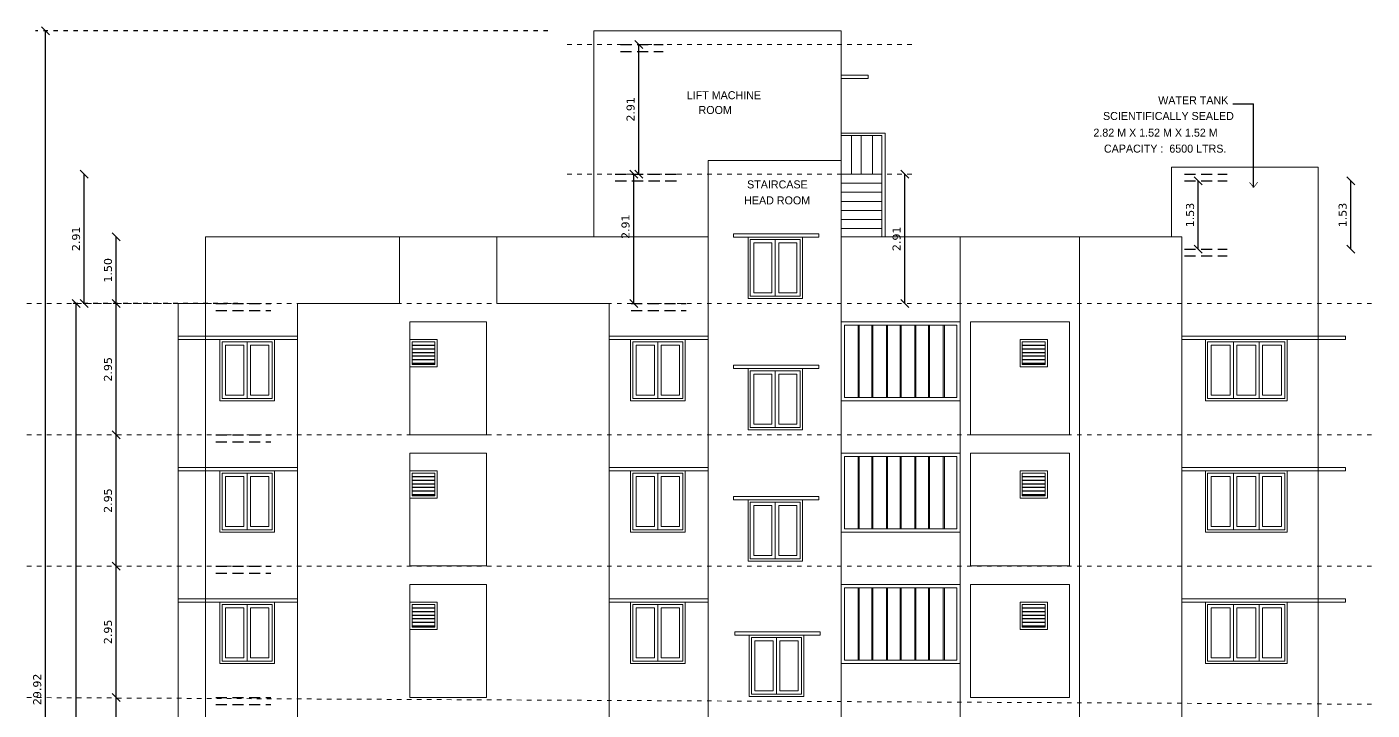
# Model space of a CAD drawing. Header units: metres. Extents: x 609 to 1377, y 679 to 857.
# Drawn here: x 979.62 to 1009.88, y 699.03 to 714.39 of the extents above; entities that cross this region are included whole.
import ezdxf

# ---------------------------------------------------------------- set-up
doc = ezdxf.new("R2010")
doc.units = ezdxf.units.M
doc.header["$MEASUREMENT"] = 0
doc.header["$PDMODE"] = 2
doc.header["$PDSIZE"] = 50
for name, pattern in [('DOT2', [0.125, 0, -0.125]), ('DOTX2', [0.5, 0, -0.5]), ('HIDDEN', [0.375, 0.25, -0.125])]:
    doc.linetypes.add(name, pattern=pattern)
doc.layers.get('0').update_dxf_attribs({"lineweight": 0})
doc.layers.get('Defpoints').update_dxf_attribs({"lineweight": 0})
for name, color, linetype in [('BLK_1_HT_OF_BLDG', 5, 'Continuous'), ('BLK_1_ROOF_WATER_TANK_HT', 235, 'Continuous'), ('BLK_1_STAIR_HEADROOM', 55, 'Continuous'), ('COLUMN', 2, 'Continuous'), ('DOORTEXT', 13, 'Continuous'), ('flr hts', 252, 'HIDDEN'), ('HATCH', 15, 'Continuous')]:
    doc.layers.add(name, color=color, linetype=linetype)
for name, color, linetype, lineweight in [('BLK_1_MUMTY_HT', 83, 'Continuous', 0), ('DOOR', 8, 'Continuous', 0), ('ED', 30, 'Continuous', 0), ('ROOM TEXT', 7, 'Continuous', 0), ('wall', 7, 'Continuous', 0)]:
    doc.layers.add(name, color=color, linetype=linetype, lineweight=lineweight)
doc.styles.get("Standard").update_dxf_attribs({"font": 'verdana.ttf', "height": 0.18})
doc.styles.add('UATEXT', font='GOTHIC.TTF')
doc.dimstyles.new('ED', dxfattribs={"dimscale": 0, "dimtxt": 0.18, "dimasz": 0.18, "dimexe": 0, "dimexo": 0, "dimgap": 0.09, "dimtad": 1, "dimtoh": 1, "dimzin": 3, "dimdsep": 46, "dimtxsty": 'Standard', "dimblk": 'OBLIQUE', "dimcen": 0.09, "dimse1": 1, "dimse2": 1, "dimclrd": 251, "dimclrt": 30, "dimadec": 0, "dimazin": 0, "dimtfac": 1, "dimtmove": 0, "dimatfit": 3, "dimldrblk": 'ARCHTICK', "dimfxl": 1, "dimtolj": 1, "dimtzin": 0, "dimarcsym": 0})
doc.dimstyles.get("Standard").update_dxf_attribs({"dimscale": 0, "dimtxt": 0.18, "dimasz": 0.18, "dimexe": 0.18, "dimexo": 0.0625, "dimgap": 0.09, "dimtad": 1, "dimtoh": 1, "dimzin": 0, "dimdsep": 46, "dimtxsty": 'Standard', "dimblk": 'OBLIQUE', "dimcen": 0.09, "dimse1": 1, "dimse2": 1, "dimadec": 0, "dimazin": 0, "dimtfac": 1, "dimtofl": 0, "dimtmove": 0, "dimatfit": 3, "dimldrblk": 'OBLIQUE', "dimfxl": 1, "dimtolj": 1, "dimtzin": 0, "dimarcsym": 0})

# ---------------------------------------------------------------- blocks, each defined once
blk = doc.blocks.new('_Oblique')
at = {"color": 0, "linetype": 'ByBlock', "lineweight": -2}
blk.add_line((-0.5, -0.5), (0.5, 0.5), dxfattribs=at)
blk = doc.blocks.new('*D33')
at = {"layer": 'Defpoints', "color": 0}
for p in [(981.626, 708.171), (984.361, 708.171), (983.968, 705.218)]:
    blk.add_point(p, dxfattribs=at)
at = {"layer": 'ED', "color": 251, "lineweight": -2}
blk.add_line((981.626, 705.218), (981.626, 708.171), dxfattribs=at)
at = {"layer": 'ED', "color": 251, "lineweight": -2, "xscale": 0.18, "yscale": 0.18, "zscale": 0.18}
for p, rotation in [((981.626, 708.171), 90), ((981.626, 705.218), 270)]:
    blk.add_blockref('_Oblique', p, dxfattribs=dict(at, rotation=rotation))
at = {"layer": 'ED', "color": 30, "insert": (981.442, 706.694), "char_height": 0.18, "attachment_point": 5, "rotation": 90}
blk.add_mtext('\\A1;2.95', dxfattribs=at)
blk = doc.blocks.new('_ArchTick')
at = {"color": 0, "const_width": 0.15}
blk.add_lwpolyline([(-0.5, -0.5), (0.5, 0.5)], dxfattribs=at)
blk = doc.blocks.new('*D34')
at = {"layer": 'Defpoints', "color": 0}
for p in [(981.626, 709.671), (984.361, 709.671), (984.361, 708.171)]:
    blk.add_point(p, dxfattribs=at)
at = {"layer": 'wall', "color": 251, "lineweight": -2}
blk.add_line((981.626, 708.171), (981.626, 709.671), dxfattribs=at)
at = {"layer": 'wall', "color": 251, "lineweight": -2, "xscale": 0.18, "yscale": 0.18, "zscale": 0.18}
for p, rotation in [((981.626, 709.671), 90), ((981.626, 708.171), 270)]:
    blk.add_blockref('_Oblique', p, dxfattribs=dict(at, rotation=rotation))
at = {"layer": 'wall', "color": 30, "insert": (981.442, 708.921), "char_height": 0.18, "attachment_point": 5, "rotation": 90}
blk.add_mtext('\\A1;1.50', dxfattribs=at)
blk = doc.blocks.new('*D35')
at = {"layer": 'Defpoints', "color": 0}
for p in [(980.034, 714.304), (991.337, 714.304), (980.907, 684.388)]:
    blk.add_point(p, dxfattribs=at)
at = {"layer": 'ED', "color": 251, "lineweight": -2}
blk.add_line((980.034, 684.388), (980.034, 714.304), dxfattribs=at)
at = {"layer": 'ED', "color": 251, "lineweight": -2, "xscale": 0.18, "yscale": 0.18, "zscale": 0.18}
for p, rotation in [((980.034, 714.304), 90), ((980.034, 684.388), 270)]:
    blk.add_blockref('_Oblique', p, dxfattribs=dict(at, rotation=rotation))
at = {"layer": 'ED', "color": 30, "insert": (979.85, 699.496), "char_height": 0.18, "attachment_point": 5, "rotation": 90}
blk.add_mtext('\\A1;29.92', dxfattribs=at)
blk = doc.blocks.new('*D36')
at = {"layer": 'Defpoints', "color": 0}
for p in [(993.268, 711.084), (993.785, 711.084), (993.818, 708.171)]:
    blk.add_point(p, dxfattribs=at)
at = {"layer": 'ED', "color": 251, "lineweight": -2}
blk.add_line((993.268, 708.171), (993.268, 711.084), dxfattribs=at)
at = {"layer": 'ED', "color": 251, "lineweight": -2, "xscale": 0.18, "yscale": 0.18, "zscale": 0.18}
for p, rotation in [((993.268, 711.084), 90), ((993.268, 708.171), 270)]:
    blk.add_blockref('_Oblique', p, dxfattribs=dict(at, rotation=rotation))
at = {"layer": 'ED', "color": 30, "insert": (993.084, 709.901), "char_height": 0.18, "attachment_point": 5, "rotation": 90}
blk.add_mtext('\\A1;2.91', dxfattribs=at)
blk = doc.blocks.new('*D100')
at = {"layer": 'Defpoints', "color": 0}
for p in [(1005.967, 710.931), (1006.003, 710.931), (1006.003, 709.398)]:
    blk.add_point(p, dxfattribs=at)
at = {"layer": 'ED', "color": 251, "lineweight": -2}
blk.add_line((1005.967, 709.398), (1005.967, 710.931), dxfattribs=at)
at = {"layer": 'ED', "color": 251, "lineweight": -2, "xscale": 0.18, "yscale": 0.18, "zscale": 0.18}
for p, rotation in [((1005.967, 710.931), 90), ((1005.967, 709.398), 270)]:
    blk.add_blockref('_Oblique', p, dxfattribs=dict(at, rotation=rotation))
at = {"layer": 'ED', "color": 30, "insert": (1005.783, 710.164), "char_height": 0.18, "attachment_point": 5, "rotation": 90}
blk.add_mtext('\\A1;1.53', dxfattribs=at)
blk = doc.blocks.new('*D101')
at = {"layer": 'Defpoints', "color": 0}
for p in [(993.381, 713.998), (993.587, 713.998), (993.587, 711.084)]:
    blk.add_point(p, dxfattribs=at)
at = {"layer": 'ED', "color": 251, "lineweight": -2}
blk.add_line((993.381, 711.084), (993.381, 713.998), dxfattribs=at)
at = {"layer": 'ED', "color": 251, "lineweight": -2, "xscale": 0.18, "yscale": 0.18, "zscale": 0.18}
for p, rotation in [((993.381, 713.998), 90), ((993.381, 711.084), 270)]:
    blk.add_blockref('_Oblique', p, dxfattribs=dict(at, rotation=rotation))
at = {"layer": 'ED', "color": 30, "insert": (993.198, 712.541), "char_height": 0.18, "attachment_point": 5, "rotation": 90}
blk.add_mtext('\\A1;2.91', dxfattribs=at)
blk = doc.blocks.new('*D118')
at = {"layer": 'BLK_1_STAIR_HEADROOM', "color": 0, "lineweight": -2}
blk.add_line((999.366, 708.171), (999.366, 711.084), dxfattribs=at)
at = {"layer": 'Defpoints', "color": 0}
for p in [(994.323, 711.084), (999.366, 711.084), (994.446, 708.171)]:
    blk.add_point(p, dxfattribs=at)
at = {"layer": 'BLK_1_STAIR_HEADROOM', "color": 0, "lineweight": -2, "xscale": 0.18, "yscale": 0.18, "zscale": 0.18}
for p, rotation in [((999.366, 711.084), 90), ((999.366, 708.171), 270)]:
    blk.add_blockref('_Oblique', p, dxfattribs=dict(at, rotation=rotation))
at = {"layer": 'BLK_1_STAIR_HEADROOM', "color": 0, "insert": (999.182, 709.628), "char_height": 0.18, "attachment_point": 5, "rotation": 90}
blk.add_mtext('\\A1;2.91', dxfattribs=at)
blk = doc.blocks.new('*D124')
at = {"layer": 'BLK_1_HT_OF_BLDG', "color": 0, "lineweight": -2}
blk.add_line((980.723, 684.388), (980.723, 708.171), dxfattribs=at)
at = {"layer": 'Defpoints', "color": 0}
for p in [(980.723, 708.171), (983.632, 708.171), (983.632, 684.388)]:
    blk.add_point(p, dxfattribs=at)
at = {"layer": 'BLK_1_HT_OF_BLDG', "color": 0, "lineweight": -2, "xscale": 0.18, "yscale": 0.18, "zscale": 0.18}
for p, rotation in [((980.723, 708.171), 90), ((980.723, 684.388), 270)]:
    blk.add_blockref('_Oblique', p, dxfattribs=dict(at, rotation=rotation))
at = {"layer": 'BLK_1_HT_OF_BLDG', "color": 0, "insert": (980.539, 696.479), "char_height": 0.18, "attachment_point": 5, "rotation": 90}
blk.add_mtext('\\A1;23.78', dxfattribs=at)
blk = doc.blocks.new('*D148')
at = {"layer": 'BLK_1_MUMTY_HT', "color": 0, "lineweight": -2}
blk.add_line((980.907, 708.171), (980.907, 711.084), dxfattribs=at)
at = {"layer": 'Defpoints', "color": 0}
for p in [(980.907, 711.084), (994.941, 711.084), (983.019, 708.171)]:
    blk.add_point(p, dxfattribs=at)
at = {"layer": 'BLK_1_MUMTY_HT', "color": 0, "lineweight": -2, "xscale": 0.18, "yscale": 0.18, "zscale": 0.18}
for p, rotation in [((980.907, 711.084), 90), ((980.907, 708.171), 270)]:
    blk.add_blockref('_Oblique', p, dxfattribs=dict(at, rotation=rotation))
at = {"layer": 'BLK_1_MUMTY_HT', "color": 0, "insert": (980.724, 709.628), "char_height": 0.18, "attachment_point": 5, "rotation": 90}
blk.add_mtext('\\A1;2.91', dxfattribs=at)
blk = doc.blocks.new('*D149')
at = {"layer": 'BLK_1_ROOF_WATER_TANK_HT', "color": 0, "lineweight": -2}
blk.add_line((1009.399, 709.398), (1009.399, 710.931), dxfattribs=at)
at = {"layer": 'Defpoints', "color": 0}
for p in [(1006.618, 710.931), (1009.399, 710.931), (1006.618, 709.398)]:
    blk.add_point(p, dxfattribs=at)
at = {"layer": 'BLK_1_ROOF_WATER_TANK_HT', "color": 0, "lineweight": -2, "xscale": 0.18, "yscale": 0.18, "zscale": 0.18}
for p, rotation in [((1009.399, 710.931), 90), ((1009.399, 709.398), 270)]:
    blk.add_blockref('_Oblique', p, dxfattribs=dict(at, rotation=rotation))
at = {"layer": 'BLK_1_ROOF_WATER_TANK_HT', "color": 0, "insert": (1009.216, 710.164), "char_height": 0.18, "attachment_point": 5, "rotation": 90}
blk.add_mtext('\\A1;1.53', dxfattribs=at)
blk = doc.blocks.new('*D285')
at = {"layer": 'Defpoints', "color": 0}
for p in [(981.626, 699.311), (983.019, 699.311), (982.789, 696.358)]:
    blk.add_point(p, dxfattribs=at)
at = {"layer": 'ED', "color": 251, "lineweight": -2}
blk.add_line((981.626, 696.358), (981.626, 699.311), dxfattribs=at)
at = {"layer": 'ED', "color": 251, "lineweight": -2, "xscale": 0.18, "yscale": 0.18, "zscale": 0.18}
for p, rotation in [((981.626, 699.311), 90), ((981.626, 696.358), 270)]:
    blk.add_blockref('_Oblique', p, dxfattribs=dict(at, rotation=rotation))
at = {"layer": 'ED', "color": 30, "insert": (981.442, 697.834), "char_height": 0.18, "attachment_point": 5, "rotation": 90}
blk.add_mtext('\\A1;2.95', dxfattribs=at)
blk = doc.blocks.new('*D286')
at = {"layer": 'Defpoints', "color": 0}
for p in [(981.626, 702.264), (983.019, 702.264), (983.019, 699.311)]:
    blk.add_point(p, dxfattribs=at)
at = {"layer": 'ED', "color": 251, "lineweight": -2}
blk.add_line((981.626, 699.311), (981.626, 702.264), dxfattribs=at)
at = {"layer": 'ED', "color": 251, "lineweight": -2, "xscale": 0.18, "yscale": 0.18, "zscale": 0.18}
for p, rotation in [((981.626, 702.264), 90), ((981.626, 699.311), 270)]:
    blk.add_blockref('_Oblique', p, dxfattribs=dict(at, rotation=rotation))
at = {"layer": 'ED', "color": 30, "insert": (981.442, 700.788), "char_height": 0.18, "attachment_point": 5, "rotation": 90}
blk.add_mtext('\\A1;2.95', dxfattribs=at)
blk = doc.blocks.new('*D287')
at = {"layer": 'Defpoints', "color": 0}
for p in [(981.626, 705.218), (983.019, 705.218), (983.019, 702.264)]:
    blk.add_point(p, dxfattribs=at)
at = {"layer": 'ED', "color": 251, "lineweight": -2}
blk.add_line((981.626, 702.264), (981.626, 705.218), dxfattribs=at)
at = {"layer": 'ED', "color": 251, "lineweight": -2, "xscale": 0.18, "yscale": 0.18, "zscale": 0.18}
for p, rotation in [((981.626, 705.218), 90), ((981.626, 702.264), 270)]:
    blk.add_blockref('_Oblique', p, dxfattribs=dict(at, rotation=rotation))
at = {"layer": 'ED', "color": 30, "insert": (981.442, 703.741), "char_height": 0.18, "attachment_point": 5, "rotation": 90}
blk.add_mtext('\\A1;2.95', dxfattribs=at)

msp = doc.modelspace()

# ---------------------------------------------------------------- hatches: boundary and pattern name
at = {"layer": 'HATCH'}
h = msp.add_hatch(dxfattribs=at)
h.set_pattern_fill('ANSI31', color=256, scale=0.638889, angle=135, style=0)
h.set_pattern_definition([(180, (1221.3086, 1156.53252), (0, -0.079861111), [])])
h.paths.add_polyline_path([(988.794, 707.313), (988.283, 707.313), (988.283, 706.802), (988.794, 706.802)])
h = msp.add_hatch(dxfattribs=at)
h.set_pattern_fill('ANSI31', color=256, scale=0.638889, angle=135, style=0)
h.set_pattern_definition([(180, (1235.03472, 1156.53252), (0, -0.079861111), [])])
h.paths.add_polyline_path([(1002.521, 707.313), (1002.009, 707.313), (1002.009, 706.802), (1002.521, 706.802)])
h = msp.add_hatch(dxfattribs=at)
h.set_pattern_fill('ANSI31', color=256, scale=0.638889, angle=135, style=0)
h.set_pattern_definition([(180, (1221.3086, 1153.57918), (0, -0.079861111), [])])
h.paths.add_polyline_path([(988.794, 704.36), (988.283, 704.36), (988.283, 703.849), (988.794, 703.849)])
h = msp.add_hatch(dxfattribs=at)
h.set_pattern_fill('ANSI31', color=256, scale=0.638889, angle=135, style=0)
h.set_pattern_definition([(180, (1235.03472, 1153.57918), (0, -0.079861111), [])])
h.paths.add_polyline_path([(1002.521, 704.36), (1002.009, 704.36), (1002.009, 703.849), (1002.521, 703.849)])
h = msp.add_hatch(dxfattribs=at)
h.set_pattern_fill('ANSI31', color=256, scale=0.638889, angle=135, style=0)
h.set_pattern_definition([(180, (1221.3086, 1150.62585), (0, -0.079861111), [])])
h.paths.add_polyline_path([(988.794, 701.407), (988.283, 701.407), (988.283, 700.895), (988.794, 700.895)])
h = msp.add_hatch(dxfattribs=at)
h.set_pattern_fill('ANSI31', color=256, scale=0.638889, angle=135, style=0)
h.set_pattern_definition([(180, (1235.03472, 1150.62585), (0, -0.079861111), [])])
h.paths.add_polyline_path([(1002.521, 701.407), (1002.009, 701.407), (1002.009, 700.895), (1002.521, 700.895)])

# ---------------------------------------------------------------- linework, layer by layer
at = {"color": 251, "linetype": 'DOT2'}
for p, q in [((991.772, 713.998), (999.527, 713.998)), ((991.772, 711.084), (999.527, 711.084)), ((979.617, 708.171), (1009.877, 708.171)), ((979.617, 705.218), (1009.877, 705.218)), ((979.617, 702.264), (1009.877, 702.264)), ((979.617, 699.311), (1009.877, 699.161))]:
    msp.add_line(p, q, dxfattribs=at)
at = {"layer": 'COLUMN', "linetype": 'HIDDEN'}
for p, q in [((992.968, 713.998), (993.93, 713.998)), ((992.968, 713.844), (993.93, 713.844)), ((992.852, 711.084), (994.323, 711.084)), ((992.852, 710.931), (994.323, 710.931)), ((1005.655, 711.084), (1006.618, 711.084)), ((1005.655, 710.931), (1006.618, 710.931)), ((1005.655, 709.398), (1006.618, 709.398)), ((1005.655, 709.244), (1006.618, 709.244)), ((983.867, 708.171), (985.105, 708.171)), ((993.208, 708.171), (994.446, 708.171)), ((983.867, 708.018), (985.105, 708.018)), ((993.208, 708.018), (994.446, 708.018)), ((983.867, 705.218), (985.105, 705.218)), ((983.867, 705.064), (985.105, 705.064)), ((983.867, 702.264), (985.105, 702.264)), ((983.867, 702.111), (985.105, 702.111)), ((983.867, 699.311), (985.105, 699.311)), ((983.867, 699.158), (985.105, 699.158))]:
    msp.add_line(p, q, dxfattribs=at)
at = {"layer": 'DOOR', "linetype": 'Continuous'}
for p, q in [((997.931, 712.004), (998.927, 712.004)), ((997.931, 711.953), (998.851, 711.953)), ((998.164, 711.953), (998.164, 711.084)), ((998.383, 711.953), (998.383, 711.084)), ((998.636, 711.953), (998.636, 711.084)), ((998.851, 709.671), (998.851, 711.953)), ((998.927, 709.671), (998.927, 712.004)), ((997.931, 711.084), (998.851, 711.084)), ((997.931, 710.88), (998.851, 710.88)), ((997.931, 710.675), (998.851, 710.675)), ((997.931, 710.471), (998.851, 710.471)), ((997.931, 710.267), (998.851, 710.267)), ((997.931, 710.062), (998.851, 710.062)), ((990.187, 709.671), (994.941, 709.671)), ((997.065, 709.666), (995.839, 709.666)), ((995.839, 709.666), (995.839, 708.286)), ((997.014, 709.615), (995.89, 709.615)), ((995.89, 709.615), (995.89, 708.337)), ((996.452, 709.615), (996.452, 708.337)), ((997.014, 708.337), (997.014, 709.615)), ((997.065, 708.286), (997.065, 709.666)), ((997.931, 709.858), (998.851, 709.858)), ((1000.614, 709.671), (997.931, 709.671)), ((1003.297, 709.671), (1005.597, 709.671)), ((983.632, 708.171), (983.019, 708.171)), ((995.839, 708.286), (997.065, 708.286)), ((995.89, 708.337), (997.014, 708.337)), ((1000.614, 707.761), (997.931, 707.761)), ((998.007, 707.684), (1000.537, 707.684)), ((998.007, 706.061), (998.007, 707.684)), ((998.314, 707.684), (998.314, 706.061)), ((998.339, 707.684), (998.339, 706.061)), ((998.621, 706.061), (998.621, 707.684)), ((998.646, 706.061), (998.646, 707.684)), ((998.953, 707.684), (998.953, 706.061)), ((998.978, 707.684), (998.978, 706.061)), ((999.259, 706.061), (999.259, 707.684)), ((999.285, 706.061), (999.285, 707.684)), ((999.592, 707.684), (999.592, 706.061)), ((999.617, 707.684), (999.617, 706.061)), ((999.898, 706.061), (999.898, 707.684)), ((999.924, 706.061), (999.924, 707.684)), ((1000.231, 707.684), (1000.231, 706.061)), ((1000.256, 707.684), (1000.256, 706.061)), ((1000.537, 707.684), (1000.537, 706.061)), ((985.185, 707.364), (983.958, 707.364)), ((983.958, 707.364), (983.958, 705.984)), ((985.134, 707.313), (984.009, 707.313)), ((984.009, 707.313), (984.009, 706.035)), ((984.571, 707.313), (984.571, 706.035)), ((985.134, 706.035), (985.134, 707.313)), ((985.185, 705.984), (985.185, 707.364)), ((994.423, 707.364), (993.196, 707.364)), ((993.196, 707.364), (993.196, 705.984)), ((994.372, 707.313), (993.247, 707.313)), ((993.247, 707.313), (993.247, 706.035)), ((993.81, 707.313), (993.81, 706.035)), ((994.372, 706.035), (994.372, 707.313)), ((994.423, 705.984), (994.423, 707.364)), ((1007.967, 707.364), (1006.127, 707.364)), ((1006.127, 707.364), (1006.127, 705.984)), ((1007.916, 707.313), (1006.178, 707.313)), ((1006.178, 707.313), (1006.178, 706.035)), ((1006.758, 707.313), (1006.758, 706.035)), ((1007.337, 707.313), (1007.337, 706.035)), ((1007.916, 706.035), (1007.916, 707.313)), ((1007.967, 705.984), (1007.967, 707.364)), ((997.065, 706.713), (995.839, 706.713)), ((995.839, 706.713), (995.839, 705.333)), ((997.014, 706.662), (995.89, 706.662)), ((995.89, 706.662), (995.89, 705.384)), ((996.452, 706.662), (996.452, 705.384)), ((997.014, 705.384), (997.014, 706.662)), ((997.065, 705.333), (997.065, 706.713)), ((983.958, 705.984), (985.185, 705.984)), ((984.009, 706.035), (985.134, 706.035)), ((993.196, 705.984), (994.423, 705.984)), ((993.247, 706.035), (994.372, 706.035)), ((1000.614, 705.984), (997.931, 705.984)), ((1000.537, 706.061), (998.007, 706.061)), ((1006.127, 705.984), (1007.967, 705.984)), ((1006.178, 706.035), (1007.916, 706.035)), ((995.89, 705.384), (997.014, 705.384)), ((995.839, 705.333), (997.065, 705.333)), ((1000.614, 704.808), (997.931, 704.808)), ((1000.614, 704.808), (997.931, 704.808)), ((998.007, 704.731), (1000.537, 704.731)), ((998.007, 703.108), (998.007, 704.731)), ((998.314, 704.731), (998.314, 703.108)), ((998.339, 704.731), (998.339, 703.108)), ((998.621, 703.108), (998.621, 704.731)), ((998.646, 703.108), (998.646, 704.731)), ((998.953, 704.731), (998.953, 703.108)), ((998.978, 704.731), (998.978, 703.108)), ((999.259, 703.108), (999.259, 704.731)), ((999.285, 703.108), (999.285, 704.731)), ((999.592, 704.731), (999.592, 703.108)), ((999.617, 704.731), (999.617, 703.108)), ((999.898, 703.108), (999.898, 704.731)), ((999.924, 703.108), (999.924, 704.731)), ((1000.231, 704.731), (1000.231, 703.108)), ((1000.256, 704.731), (1000.256, 703.108)), ((1000.537, 704.731), (1000.537, 703.108)), ((985.185, 704.411), (983.958, 704.411)), ((983.958, 704.411), (983.958, 703.031)), ((985.134, 704.36), (984.009, 704.36)), ((984.009, 704.36), (984.009, 703.082)), ((984.571, 704.36), (984.571, 703.082)), ((985.134, 703.082), (985.134, 704.36)), ((985.185, 703.031), (985.185, 704.411)), ((994.423, 704.411), (993.196, 704.411)), ((993.196, 704.411), (993.196, 703.031)), ((994.372, 704.36), (993.247, 704.36)), ((993.247, 704.36), (993.247, 703.082)), ((993.81, 704.36), (993.81, 703.082)), ((994.372, 703.082), (994.372, 704.36)), ((994.423, 703.031), (994.423, 704.411)), ((1007.967, 704.411), (1006.127, 704.411)), ((1006.127, 704.411), (1006.127, 703.031)), ((1007.916, 704.36), (1006.178, 704.36)), ((1006.178, 704.36), (1006.178, 703.082)), ((1006.758, 704.36), (1006.758, 703.082)), ((1007.337, 704.36), (1007.337, 703.082)), ((1007.916, 703.082), (1007.916, 704.36)), ((1007.967, 703.031), (1007.967, 704.411)), ((997.065, 703.759), (995.839, 703.759)), ((995.839, 703.759), (995.839, 702.379)), ((997.014, 703.708), (995.89, 703.708)), ((995.89, 703.708), (995.89, 702.43)), ((996.452, 703.708), (996.452, 702.43)), ((997.014, 702.43), (997.014, 703.708)), ((997.065, 702.379), (997.065, 703.759)), ((983.958, 703.031), (985.185, 703.031)), ((984.009, 703.082), (985.134, 703.082)), ((993.196, 703.031), (994.423, 703.031)), ((993.247, 703.082), (994.372, 703.082)), ((1000.614, 703.031), (997.931, 703.031)), ((1000.537, 703.108), (998.007, 703.108)), ((1006.127, 703.031), (1007.967, 703.031)), ((1006.178, 703.082), (1007.916, 703.082)), ((995.839, 702.379), (997.065, 702.379)), ((995.89, 702.43), (997.014, 702.43)), ((1000.614, 701.854), (997.931, 701.854)), ((1000.614, 701.854), (997.931, 701.854)), ((998.007, 701.778), (1000.537, 701.778)), ((998.007, 700.154), (998.007, 701.778)), ((998.314, 701.778), (998.314, 700.154)), ((998.339, 701.778), (998.339, 700.154)), ((998.621, 700.154), (998.621, 701.778)), ((998.646, 700.154), (998.646, 701.778)), ((998.953, 701.778), (998.953, 700.154)), ((998.978, 701.778), (998.978, 700.154)), ((999.259, 700.154), (999.259, 701.778)), ((999.285, 700.154), (999.285, 701.778)), ((999.592, 701.778), (999.592, 700.154)), ((999.617, 701.778), (999.617, 700.154)), ((999.898, 700.154), (999.898, 701.778)), ((999.924, 700.154), (999.924, 701.778)), ((1000.231, 701.778), (1000.231, 700.154)), ((1000.256, 701.778), (1000.256, 700.154)), ((1000.537, 701.778), (1000.537, 700.154)), ((985.185, 701.458), (983.958, 701.458)), ((983.958, 701.458), (983.958, 700.078)), ((985.185, 700.078), (985.185, 701.458)), ((994.423, 701.458), (993.196, 701.458)), ((993.196, 701.458), (993.196, 700.078)), ((994.423, 700.078), (994.423, 701.458)), ((1007.967, 701.458), (1006.127, 701.458)), ((1006.127, 701.458), (1006.127, 700.078)), ((1007.967, 700.078), (1007.967, 701.458)), ((985.134, 701.407), (984.009, 701.407)), ((984.009, 701.407), (984.009, 700.129)), ((984.571, 701.407), (984.571, 700.129)), ((985.134, 700.129), (985.134, 701.407)), ((994.372, 701.407), (993.247, 701.407)), ((993.247, 701.407), (993.247, 700.129)), ((993.81, 701.407), (993.81, 700.129)), ((994.372, 700.129), (994.372, 701.407)), ((1007.916, 701.407), (1006.178, 701.407)), ((1006.178, 701.407), (1006.178, 700.129)), ((1006.758, 701.407), (1006.758, 700.129)), ((1007.337, 701.407), (1007.337, 700.129)), ((1007.916, 700.129), (1007.916, 701.407)), ((997.094, 700.715), (995.868, 700.715)), ((995.868, 700.715), (995.868, 699.335)), ((997.043, 700.664), (995.919, 700.664)), ((995.919, 700.664), (995.919, 699.386)), ((996.481, 700.664), (996.481, 699.386)), ((997.043, 699.386), (997.043, 700.664)), ((997.094, 699.335), (997.094, 700.715)), ((983.958, 700.078), (985.185, 700.078)), ((984.009, 700.129), (985.134, 700.129)), ((993.196, 700.078), (994.423, 700.078)), ((993.247, 700.129), (994.372, 700.129)), ((1000.614, 700.078), (997.931, 700.078)), ((1000.537, 700.154), (998.007, 700.154)), ((1006.127, 700.078), (1007.967, 700.078)), ((1006.178, 700.129), (1007.916, 700.129)), ((995.868, 699.335), (997.094, 699.335)), ((995.919, 699.386), (997.043, 699.386))]:
    msp.add_line(p, q, dxfattribs=at)
for points in [[(995.513, 709.666), (997.43, 709.666), (997.43, 709.743), (995.513, 709.743)], [(995.967, 708.414), (996.375, 708.414), (996.375, 709.538), (995.967, 709.538)], [(996.938, 708.414), (996.529, 708.414), (996.529, 709.538), (996.938, 709.538)], [(983.019, 707.364), (985.702, 707.364), (985.702, 707.441), (983.019, 707.441)], [(984.086, 706.112), (984.495, 706.112), (984.495, 707.237), (984.086, 707.237)], [(985.057, 706.112), (984.648, 706.112), (984.648, 707.237), (985.057, 707.237)], [(988.232, 706.751), (988.846, 706.751), (988.846, 707.364), (988.232, 707.364)], [(988.283, 706.802), (988.794, 706.802), (988.794, 707.313), (988.283, 707.313)], [(992.717, 707.364), (994.941, 707.364), (994.941, 707.441), (992.717, 707.441)], [(993.324, 706.112), (993.733, 706.112), (993.733, 707.237), (993.324, 707.237)], [(994.295, 706.112), (993.886, 706.112), (993.886, 707.237), (994.295, 707.237)], [(1001.958, 706.751), (1002.572, 706.751), (1002.572, 707.364), (1001.958, 707.364)], [(1002.009, 706.802), (1002.521, 706.802), (1002.521, 707.313), (1002.009, 707.313)], [(1005.597, 707.364), (1009.277, 707.364), (1009.277, 707.441), (1005.597, 707.441)], [(1006.255, 706.112), (1006.681, 706.112), (1006.681, 707.237), (1006.255, 707.237)], [(1006.834, 706.112), (1007.26, 706.112), (1007.26, 707.237), (1006.834, 707.237)], [(1007.414, 706.112), (1007.84, 706.112), (1007.84, 707.237), (1007.414, 707.237)], [(995.513, 706.713), (997.43, 706.713), (997.43, 706.789), (995.513, 706.789)], [(995.967, 705.46), (996.375, 705.46), (996.375, 706.585), (995.967, 706.585)], [(996.938, 705.46), (996.529, 705.46), (996.529, 706.585), (996.938, 706.585)], [(983.019, 704.411), (985.702, 704.411), (985.702, 704.488), (983.019, 704.488)], [(992.717, 704.411), (994.941, 704.411), (994.941, 704.488), (992.717, 704.488)], [(1005.597, 704.411), (1009.277, 704.411), (1009.277, 704.488), (1005.597, 704.488)], [(984.086, 703.159), (984.495, 703.159), (984.495, 704.283), (984.086, 704.283)], [(985.057, 703.159), (984.648, 703.159), (984.648, 704.283), (985.057, 704.283)], [(988.232, 703.798), (988.846, 703.798), (988.846, 704.411), (988.232, 704.411)], [(988.283, 703.849), (988.794, 703.849), (988.794, 704.36), (988.283, 704.36)], [(993.324, 703.159), (993.733, 703.159), (993.733, 704.283), (993.324, 704.283)], [(994.295, 703.159), (993.886, 703.159), (993.886, 704.283), (994.295, 704.283)], [(1001.958, 703.798), (1002.572, 703.798), (1002.572, 704.411), (1001.958, 704.411)], [(1002.009, 703.849), (1002.521, 703.849), (1002.521, 704.36), (1002.009, 704.36)], [(1006.255, 703.159), (1006.681, 703.159), (1006.681, 704.283), (1006.255, 704.283)], [(1006.834, 703.159), (1007.26, 703.159), (1007.26, 704.283), (1006.834, 704.283)], [(1007.414, 703.159), (1007.84, 703.159), (1007.84, 704.283), (1007.414, 704.283)], [(995.513, 703.759), (997.43, 703.759), (997.43, 703.836), (995.513, 703.836)], [(995.967, 702.507), (996.375, 702.507), (996.375, 703.632), (995.967, 703.632)], [(996.938, 702.507), (996.529, 702.507), (996.529, 703.632), (996.938, 703.632)], [(983.019, 701.458), (985.702, 701.458), (985.702, 701.534), (983.019, 701.534)], [(988.232, 700.844), (988.846, 700.844), (988.846, 701.458), (988.232, 701.458)], [(992.717, 701.458), (994.941, 701.458), (994.941, 701.534), (992.717, 701.534)], [(1001.958, 700.844), (1002.572, 700.844), (1002.572, 701.458), (1001.958, 701.458)], [(1005.597, 701.458), (1009.277, 701.458), (1009.277, 701.534), (1005.597, 701.534)], [(984.086, 700.205), (984.495, 700.205), (984.495, 701.33), (984.086, 701.33)], [(985.057, 700.205), (984.648, 700.205), (984.648, 701.33), (985.057, 701.33)], [(988.283, 700.895), (988.794, 700.895), (988.794, 701.407), (988.283, 701.407)], [(993.324, 700.205), (993.733, 700.205), (993.733, 701.33), (993.324, 701.33)], [(994.295, 700.205), (993.886, 700.205), (993.886, 701.33), (994.295, 701.33)], [(1002.009, 700.895), (1002.521, 700.895), (1002.521, 701.407), (1002.009, 701.407)], [(1006.255, 700.205), (1006.681, 700.205), (1006.681, 701.33), (1006.255, 701.33)], [(1006.834, 700.205), (1007.26, 700.205), (1007.26, 701.33), (1006.834, 701.33)], [(1007.414, 700.205), (1007.84, 700.205), (1007.84, 701.33), (1007.414, 701.33)], [(995.542, 700.715), (997.458, 700.715), (997.458, 700.792), (995.542, 700.792)], [(995.995, 699.463), (996.404, 699.463), (996.404, 700.587), (995.995, 700.587)], [(996.966, 699.463), (996.558, 699.463), (996.558, 700.587), (996.966, 700.587)]]:
    msp.add_lwpolyline(points, close=True, dxfattribs=at)
at = {"layer": 'DOORTEXT', "linetype": 'Continuous'}
msp.add_line((1006.747, 712.665), (1007.212, 712.665), dxfattribs=at)
msp.add_lwpolyline([(1007.212, 710.784), (1007.212, 710.784), (1007.212, 712.665)], dxfattribs=at)
at = {"layer": 'DOORTEXT', "linetype": 'Continuous', "const_width": 0.015}
msp.add_lwpolyline([(1007.119, 710.902), (1007.212, 710.784), (1007.305, 710.902)], dxfattribs=at)
at = {"layer": 'ED'}
for p, q in [((992.372, 709.671), (992.372, 714.304)), ((992.372, 714.304), (997.931, 714.304)), ((997.931, 711.391), (997.931, 714.304))]:
    msp.add_line(p, q, dxfattribs=at)
msp.add_lwpolyline([(997.931, 713.231), (998.544, 713.231), (998.544, 713.308), (997.931, 713.308)], close=True, dxfattribs=at)
at = {"layer": 'flr hts', "linetype": 'DOTX2', "ltscale": 0.25}
for p, q in [((991.337, 714.304), (979.812, 714.304)), ((984.361, 708.171), (980.581, 708.171))]:
    msp.add_line(p, q, dxfattribs=at)
at = {"layer": 'wall', "color": 1}
for p, q in [((994.941, 686.424), (994.941, 711.391)), ((994.941, 711.391), (997.931, 711.391)), ((997.931, 686.424), (997.931, 711.391)), ((1005.367, 711.238), (1008.664, 711.238)), ((1005.367, 709.671), (1005.367, 711.238)), ((1008.664, 698.581), (1008.664, 711.238)), ((983.632, 698.581), (983.632, 709.671)), ((983.632, 709.671), (988.002, 709.671)), ((988.002, 708.171), (988.002, 709.671)), ((988.002, 709.671), (990.187, 709.671)), ((990.187, 708.171), (990.187, 709.671)), ((1000.614, 687.038), (1000.614, 709.671)), ((1000.614, 709.671), (1003.297, 709.671)), ((1003.297, 687.038), (1003.297, 709.671)), ((1005.597, 687.038), (1005.597, 709.671)), ((983.019, 687.038), (983.019, 708.171)), ((985.702, 687.038), (985.702, 708.171)), ((985.702, 708.171), (988.002, 708.171)), ((990.187, 708.171), (992.717, 708.171)), ((992.717, 687.038), (992.717, 708.171))]:
    msp.add_line(p, q, dxfattribs=at)
for points in [[(988.232, 705.223), (989.957, 705.223), (989.957, 707.761), (988.232, 707.761)], [(1000.844, 705.223), (1003.067, 705.223), (1003.067, 707.761), (1000.844, 707.761)], [(988.232, 702.27), (989.957, 702.27), (989.957, 704.808), (988.232, 704.808)], [(1000.844, 702.27), (1003.067, 702.27), (1003.067, 704.808), (1000.844, 704.808)], [(988.232, 699.316), (989.957, 699.316), (989.957, 701.854), (988.232, 701.854)], [(1000.844, 699.316), (1003.067, 699.316), (1003.067, 701.854), (1000.844, 701.854)]]:
    msp.add_lwpolyline(points, close=True, dxfattribs=at)

# ---------------------------------------------------------------- texts
at = {"layer": 'ROOM TEXT', "style": 'UATEXT'}
for s, p in [('LIFT MACHINE', (994.461, 712.768)), ('WATER TANK', (1005.066, 712.653)), ('ROOM', (994.726, 712.436)), ('SCIENTIFICALLY SEALED ', (1003.824, 712.301)), ('2.82 M X 1.52 M X 1.52 M ', (1003.608, 711.926)), ('CAPACITY :  6500 LTRS.', (1003.845, 711.567)), ('STAIRCASE', (995.818, 710.762)), ('HEAD ROOM', (995.752, 710.403))]:
    msp.add_text(s, height=0.18, dxfattribs=at).set_placement(p)

# ---------------------------------------------------------------- dimensions: what is measured, and where the dimension line sits
at = {"layer": 'BLK_1_HT_OF_BLDG'}
dim = msp.add_linear_dim(base=(980.723, 708.171), p1=(983.632, 684.388), p2=(983.632, 708.171), angle=90, dimstyle='Standard', override={"dimscale": 1}, dxfattribs=at)
dim.commit()
dim.dimension.update_dxf_attribs({"geometry": '*D124', "text_midpoint": (980.723, 696.479), "dimtype": 160})
at = {"layer": 'BLK_1_MUMTY_HT'}
dim = msp.add_linear_dim(base=(980.907, 711.084), p1=(983.019, 708.171), p2=(994.941, 711.084), angle=90, dimstyle='Standard', override={"dimscale": 1}, dxfattribs=at)
dim.commit()
dim.dimension.update_dxf_attribs({"geometry": '*D148', "text_midpoint": (980.724, 709.628)})
at = {"layer": 'BLK_1_ROOF_WATER_TANK_HT'}
dim = msp.add_linear_dim(base=(1009.399, 710.931), p1=(1006.618, 709.398), p2=(1006.618, 710.931), angle=90, dimstyle='Standard', override={"dimscale": 1}, dxfattribs=at)
dim.commit()
dim.dimension.update_dxf_attribs({"geometry": '*D149', "text_midpoint": (1009.216, 710.164)})
at = {"layer": 'BLK_1_STAIR_HEADROOM', "color": 1}
dim = msp.add_linear_dim(base=(999.366, 711.084), p1=(994.446, 708.171), p2=(994.323, 711.084), angle=90, dimstyle='Standard', override={"dimscale": 1, "dimfxl": 0}, dxfattribs=at)
dim.commit()
dim.dimension.update_dxf_attribs({"geometry": '*D118', "text_midpoint": (999.182, 709.628)})
at = {"layer": 'ED'}
for base, p1, p2, picture, middle in [((980.034, 714.304), (980.907, 684.388), (991.337, 714.304), '*D35', (980.034, 699.496)), ((993.268, 711.084), (993.818, 708.171), (993.785, 711.084), '*D36', (993.268, 709.901))]:
    dim = msp.add_linear_dim(base=base, p1=p1, p2=p2, angle=90, dimstyle='ED', override={"dimscale": 1, "dimpost": '\\X'}, dxfattribs=at)
    dim.commit()
    dim.dimension.update_dxf_attribs({"geometry": picture, "text_midpoint": middle, "dimtype": 160})
for base, p1, p2, picture, middle in [((993.381, 713.998), (993.587, 711.084), (993.587, 713.998), '*D101', (993.198, 712.541)), ((1005.967, 710.931), (1006.003, 709.398), (1006.003, 710.931), '*D100', (1005.783, 710.164)), ((981.626, 708.171), (983.968, 705.218), (984.361, 708.171), '*D33', (981.442, 706.694))]:
    dim = msp.add_linear_dim(base=base, p1=p1, p2=p2, angle=90, dimstyle='ED', override={"dimscale": 1, "dimpost": '\\X'}, dxfattribs=at)
    dim.commit()
    dim.dimension.update_dxf_attribs({"geometry": picture, "text_midpoint": middle})
at = {"layer": 'ED', "color": 25}
for base, p1, p2, picture, middle in [((981.626, 705.218), (983.019, 702.264), (983.019, 705.218), '*D287', (981.442, 703.741)), ((981.626, 702.264), (983.019, 699.311), (983.019, 702.264), '*D286', (981.442, 700.788)), ((981.626, 699.311), (982.789, 696.358), (983.019, 699.311), '*D285', (981.442, 697.834))]:
    dim = msp.add_linear_dim(base=base, p1=p1, p2=p2, angle=90, dimstyle='ED', override={"dimscale": 1, "dimpost": '\\X', "dimtmove": 1}, dxfattribs=at)
    dim.commit()
    dim.dimension.update_dxf_attribs({"geometry": picture, "text_midpoint": middle})
at = {"layer": 'wall', "color": 1}
dim = msp.add_linear_dim(base=(981.626, 709.671), p1=(984.361, 708.171), p2=(984.361, 709.671), angle=90, dimstyle='ED', override={"dimscale": 1, "dimpost": '\\X'}, dxfattribs=at)
dim.commit()
dim.dimension.update_dxf_attribs({"geometry": '*D34', "text_midpoint": (981.442, 708.921)})

doc.saveas('drawing.dxf')
